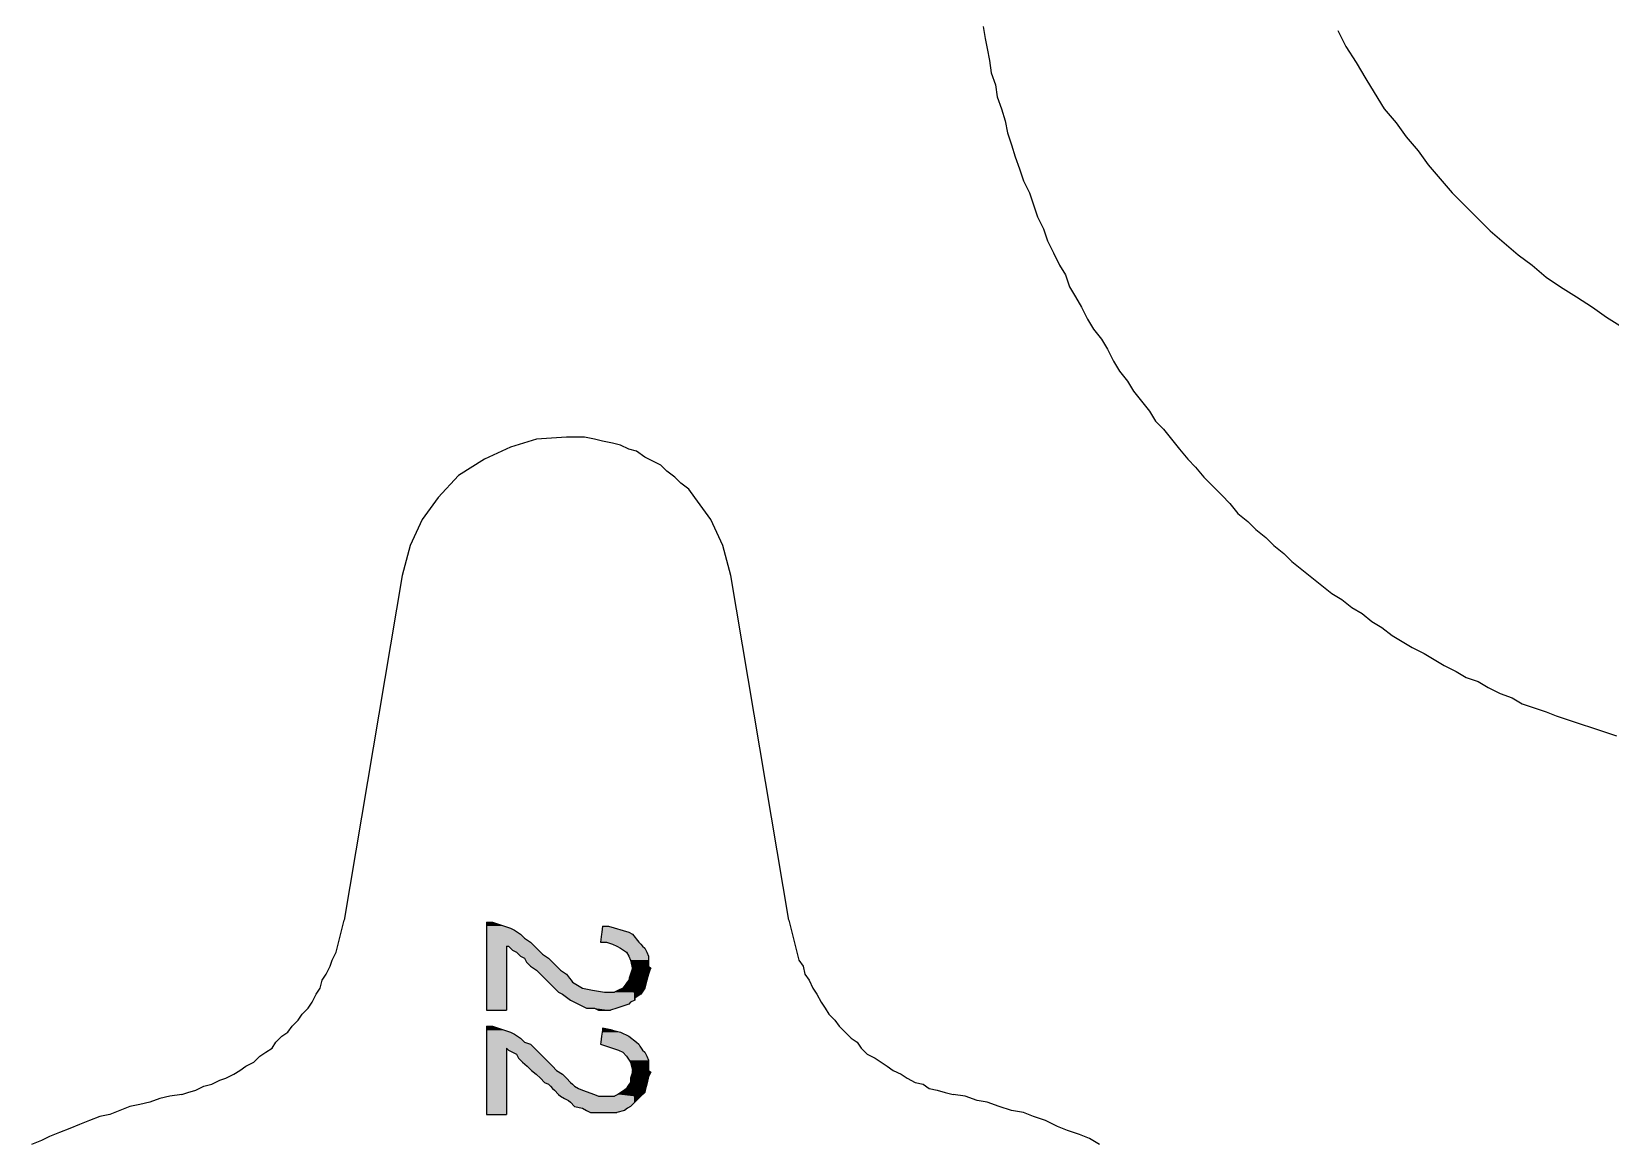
# Model space of a CAD drawing. Extents: x -1063 to 1100, y -467 to 441.
# Drawn here: x -220.5 to -89.2, y -33.8 to 58.8 of the extents above; entities that cross this region are included whole.
import ezdxf

# ---------------------------------------------------------------- set-up
doc = ezdxf.new("R2010")
doc.units = 0
doc.layers.add('H', color=7, linetype='CONTINUOUS')
doc.layers.add('P', color=250, linetype='CONTINUOUS')

# ---------------------------------------------------------------- blocks, each defined once
blk = doc.blocks.new('*U77')
at = {"layer": 'H', "color": 0, "linetype": 'CONTINUOUS'}
for p, q in [((-182.67, -15.33), (-182.17, -15.33)), ((-182.67, -15.33), (-182.67, -15.5)), ((-182.67, -15.5), (-182.67, -15.67)), ((-182.67, -15.67), (-182.67, -15.83)), ((-182.17, -15.33), (-181.67, -15.5)), ((-181.67, -15.5), (-181.17, -15.67)), ((-181.17, -15.67), (-180.67, -15.83)), ((-182.67, -15.83), (-182.67, -16)), ((-182.67, -16), (-182.67, -16.33)), ((-182.67, -16.33), (-182.67, -16.67)), ((-182.67, -16.67), (-182.67, -17)), ((-182.67, -17), (-182.67, -17.33)), ((-180.67, -15.83), (-180.33, -16)), ((-180.33, -16), (-179.83, -16.33)), ((-179.83, -16.33), (-179.5, -16.67)), ((-179.5, -16.67), (-179, -17)), ((-179, -17), (-178.67, -17.33)), ((-182.67, -17.33), (-182.67, -17.67)), ((-182.67, -17.67), (-182.67, -17.83)), ((-182.67, -17.83), (-182.67, -18)), ((-182.67, -18), (-182.67, -18.17)), ((-182.67, -18.17), (-182.67, -18.33)), ((-182.67, -18.33), (-182.67, -18.67)), ((-181, -17.33), (-180.83, -17.33)), ((-181, -17.33), (-181, -17.67)), ((-181, -17.67), (-181, -17.83)), ((-181, -17.83), (-181, -18)), ((-181, -18), (-181, -18.17)), ((-181, -18.17), (-181, -18.33)), ((-181, -18.33), (-181, -18.67)), ((-180.83, -17.33), (-180.5, -17.67)), ((-180.5, -17.67), (-180.17, -17.83)), ((-180.17, -17.83), (-180, -18)), ((-180, -18), (-179.83, -18.17)), ((-179.83, -18.17), (-179.5, -18.33)), ((-179.5, -18.33), (-179.33, -18.67)), ((-178.67, -17.33), (-178.33, -17.67)), ((-178.33, -17.67), (-178.17, -17.83)), ((-178.17, -17.83), (-178, -18)), ((-178, -18), (-177.75, -18.17)), ((-177.75, -18.17), (-177.5, -18.33)), ((-177.5, -18.33), (-177.17, -18.67)), ((-182.67, -18.67), (-182.67, -19)), ((-182.67, -19), (-182.67, -19.17)), ((-182.67, -19.17), (-182.67, -19.33)), ((-182.67, -19.33), (-182.67, -19.67)), ((-182.67, -19.67), (-182.67, -20)), ((-181, -18.67), (-181, -19)), ((-181, -19), (-181, -19.17)), ((-181, -19.17), (-181, -19.33)), ((-181, -19.33), (-181, -19.67)), ((-181, -19.67), (-181, -20)), ((-179.33, -18.67), (-179, -19)), ((-179, -19), (-178.75, -19.17)), ((-178.75, -19.17), (-178.5, -19.33)), ((-178.5, -19.33), (-178.17, -19.67)), ((-178.17, -19.67), (-177.83, -20)), ((-177.17, -18.67), (-176.83, -19)), ((-176.83, -19), (-176.67, -19.17)), ((-176.67, -19.17), (-176.5, -19.33)), ((-176.5, -19.33), (-176, -19.67)), ((-176, -19.67), (-175.75, -20)), ((-170.67, -19.67), (-170.78, -20)), ((-170.56, -19.33), (-170.67, -19.67)), ((-170.5, -19.17), (-170.56, -19.33)), ((-170.49, -19.33), (-170.5, -19.17)), ((-170.49, -19.33), (-170.47, -19.67)), ((-170.47, -19.67), (-170.45, -20)), ((-182.67, -20), (-182.67, -20.17)), ((-182.67, -20.17), (-182.67, -20.33)), ((-182.67, -20.33), (-182.67, -20.5)), ((-182.67, -20.5), (-182.67, -20.83)), ((-182.67, -20.83), (-182.67, -21)), ((-182.67, -21), (-182.67, -21.17)), ((-181, -20), (-181, -20.17)), ((-181, -20.17), (-181, -20.33)), ((-181, -20.33), (-181, -20.5)), ((-181, -20.5), (-181, -20.83)), ((-181, -20.83), (-181, -21)), ((-181, -21), (-181, -21.17)), ((-177.83, -20), (-177.67, -20.17)), ((-177.67, -20.17), (-177.5, -20.33)), ((-177.5, -20.33), (-177.33, -20.5)), ((-177.33, -20.5), (-177, -20.83)), ((-177, -20.83), (-176.83, -21)), ((-176.83, -21), (-176.67, -21.17)), ((-175.75, -20), (-175.62, -20.17)), ((-175.62, -20.17), (-175.5, -20.33)), ((-175.5, -20.33), (-175.22, -20.5)), ((-175.22, -20.5), (-174.67, -20.83)), ((-174.67, -20.83), (-173.83, -21)), ((-173.83, -21), (-172.83, -21.17)), ((-171.67, -21), (-172, -21.17)), ((-171.33, -20.83), (-171.67, -21)), ((-171.08, -20.5), (-171.33, -20.83)), ((-170.96, -20.33), (-171.08, -20.5)), ((-170.83, -20.17), (-170.96, -20.33)), ((-170.78, -20), (-170.83, -20.17)), ((-170.45, -20), (-170.44, -20.17)), ((-170.44, -20.17), (-170.43, -20.33)), ((-170.43, -20.33), (-170.42, -20.5)), ((-170.42, -20.5), (-170.4, -20.83)), ((-170.4, -20.83), (-170.39, -21)), ((-170.39, -21), (-170.38, -21.17)), ((-182.67, -21.17), (-182.67, -21.33)), ((-182.67, -21.33), (-182.67, -21.83)), ((-182.67, -21.83), (-182.67, -22)), ((-182.67, -22), (-182.67, -22.17)), ((-182.67, -22.17), (-182.67, -22.5)), ((-181, -21.17), (-181, -21.33)), ((-181, -21.33), (-181, -21.83)), ((-181, -21.83), (-181, -22)), ((-181, -22), (-181, -22.17)), ((-181, -22.17), (-181, -22.5)), ((-176.67, -21.17), (-176.33, -21.33)), ((-176.33, -21.33), (-175.67, -21.83)), ((-175.67, -21.83), (-175.33, -22)), ((-175.33, -22), (-175, -22.17)), ((-175, -22.17), (-174.33, -22.5)), ((-172.83, -21.17), (-172, -21.17)), ((-170.83, -22.17), (-171.83, -22.5)), ((-170.67, -22), (-170.83, -22.17)), ((-170.33, -21.83), (-170.67, -22)), ((-170.38, -21.17), (-170.36, -21.33)), ((-170.36, -21.33), (-170.33, -21.83)), ((-182.67, -22.5), (-182.67, -22.67)), ((-182.67, -22.67), (-181, -22.67)), ((-181, -22.5), (-181, -22.67)), ((-174.33, -22.5), (-173.67, -22.5)), ((-173.67, -22.5), (-173.33, -22.67)), ((-173.33, -22.67), (-172.33, -22.67)), ((-171.83, -22.5), (-172.33, -22.67))]:
    blk.add_line(p, q, dxfattribs=at)
for points in [[(-182.67, -15.33), (-182.67, -15.33), (-182.17, -15.33)], [(-182.67, -15.33), (-182.67, -15.5), (-181.67, -15.5)], [(-182.67, -15.5), (-182.67, -15.67), (-181.17, -15.67)], [(-182.67, -15.67), (-182.67, -15.83), (-180.67, -15.83)], [(-182.67, -15.83), (-182.67, -16), (-180.33, -16)], [(-182.67, -16), (-182.67, -16.33), (-179.83, -16.33)], [(-182.67, -16.33), (-182.67, -16.67), (-179.5, -16.67)], [(-182.67, -16.67), (-182.67, -17), (-179, -17)], [(-182.67, -17), (-182.67, -17.33), (-178.67, -17.33)], [(-182.67, -17.33), (-182.67, -17.67), (-181, -17.67)], [(-182.67, -17.67), (-182.67, -17.83), (-181, -17.83)], [(-182.67, -17.83), (-182.67, -18), (-181, -18)], [(-182.67, -18), (-182.67, -18.17), (-181, -18.17)], [(-182.67, -18.17), (-182.67, -18.33), (-181, -18.33)], [(-182.67, -18.33), (-182.67, -18.67), (-181, -18.67)], [(-181, -17.33), (-181, -17.33), (-180.83, -17.33)], [(-180.83, -17.33), (-180.5, -17.67), (-178.33, -17.67)], [(-180.5, -17.67), (-180.17, -17.83), (-178.17, -17.83)], [(-180.17, -17.83), (-180, -18), (-178, -18)], [(-180, -18), (-179.83, -18.17), (-177.75, -18.17)], [(-179.83, -18.17), (-179.5, -18.33), (-177.5, -18.33)], [(-179.5, -18.33), (-179.33, -18.67), (-177.17, -18.67)], [(-182.67, -18.67), (-182.67, -19), (-181, -19)], [(-182.67, -19), (-182.67, -19.17), (-181, -19.17)], [(-182.67, -19.17), (-182.67, -19.33), (-181, -19.33)], [(-182.67, -19.33), (-182.67, -19.67), (-181, -19.67)], [(-182.67, -19.67), (-182.67, -20), (-181, -20)], [(-179.33, -18.67), (-179, -19), (-176.83, -19)], [(-179, -19), (-178.75, -19.17), (-176.67, -19.17)], [(-178.75, -19.17), (-178.5, -19.33), (-176.5, -19.33)], [(-178.5, -19.33), (-178.17, -19.67), (-176, -19.67)], [(-178.17, -19.67), (-177.83, -20), (-175.75, -20)], [(-170.67, -19.67), (-170.78, -20), (-170.45, -20)], [(-170.56, -19.33), (-170.67, -19.67), (-170.47, -19.67)], [(-170.5, -19.17), (-170.56, -19.33), (-170.49, -19.33)], [(-182.67, -20), (-182.67, -20.17), (-181, -20.17)], [(-182.67, -20.17), (-182.67, -20.33), (-181, -20.33)], [(-182.67, -20.33), (-182.67, -20.5), (-181, -20.5)], [(-182.67, -20.5), (-182.67, -20.83), (-181, -20.83)], [(-182.67, -20.83), (-182.67, -21), (-181, -21)], [(-182.67, -21), (-182.67, -21.17), (-181, -21.17)], [(-177.83, -20), (-177.67, -20.17), (-175.62, -20.17)], [(-177.67, -20.17), (-177.5, -20.33), (-175.5, -20.33)], [(-177.5, -20.33), (-177.33, -20.5), (-175.22, -20.5)], [(-177.33, -20.5), (-177, -20.83), (-174.67, -20.83)], [(-177, -20.83), (-176.83, -21), (-173.83, -21)], [(-176.83, -21), (-176.67, -21.17), (-172.83, -21.17)], [(-171.67, -21), (-172, -21.17), (-170.38, -21.17)], [(-171.33, -20.83), (-171.67, -21), (-170.39, -21)], [(-171.08, -20.5), (-171.33, -20.83), (-170.4, -20.83)], [(-170.96, -20.33), (-171.08, -20.5), (-170.42, -20.5)], [(-170.83, -20.17), (-170.96, -20.33), (-170.43, -20.33)], [(-170.78, -20), (-170.83, -20.17), (-170.44, -20.17)], [(-182.67, -21.17), (-182.67, -21.33), (-181, -21.33)], [(-182.67, -21.33), (-182.67, -21.83), (-181, -21.83)], [(-182.67, -21.83), (-182.67, -22), (-181, -22)], [(-182.67, -22), (-182.67, -22.17), (-181, -22.17)], [(-182.67, -22.17), (-182.67, -22.5), (-181, -22.5)], [(-176.67, -21.17), (-176.33, -21.33), (-170.36, -21.33)], [(-176.33, -21.33), (-175.67, -21.83), (-170.33, -21.83)], [(-175.67, -21.83), (-175.33, -22), (-170.67, -22)], [(-175.33, -22), (-175, -22.17), (-170.83, -22.17)], [(-175, -22.17), (-174.33, -22.5), (-171.83, -22.5)], [(-172.83, -21.17), (-172.83, -21.17), (-172, -21.17)], [(-182.67, -22.5), (-182.67, -22.67), (-181, -22.67)], [(-182.67, -22.67), (-182.67, -22.67), (-181, -22.67)], [(-174.33, -22.5), (-174.33, -22.5), (-173.67, -22.5)], [(-173.67, -22.5), (-173.33, -22.67), (-172.33, -22.67)], [(-173.33, -22.67), (-173.33, -22.67), (-172.33, -22.67)]]:
    blk.add_solid(points, dxfattribs=at)
at = {"layer": 'H', "color": 0, "linetype": 'CONTINUOUS', "extrusion": (0, 0, -1)}
for points in [[(182.67, -15.33), (182.17, -15.33), (181.67, -15.5)], [(182.67, -15.5), (181.67, -15.5), (181.17, -15.67)], [(182.67, -15.67), (181.17, -15.67), (180.67, -15.83)], [(182.67, -15.83), (180.67, -15.83), (180.33, -16)], [(182.67, -16), (180.33, -16), (179.83, -16.33)], [(182.67, -16.33), (179.83, -16.33), (179.5, -16.67)], [(182.67, -16.67), (179.5, -16.67), (179, -17)], [(182.67, -17), (179, -17), (178.67, -17.33)], [(182.67, -17.33), (181, -17.33), (181, -17.67)], [(182.67, -17.67), (181, -17.67), (181, -17.83)], [(182.67, -17.83), (181, -17.83), (181, -18)], [(182.67, -18), (181, -18), (181, -18.17)], [(182.67, -18.17), (181, -18.17), (181, -18.33)], [(182.67, -18.33), (181, -18.33), (181, -18.67)], [(180.83, -17.33), (178.67, -17.33), (178.33, -17.67)], [(180.5, -17.67), (178.33, -17.67), (178.17, -17.83)], [(180.17, -17.83), (178.17, -17.83), (178, -18)], [(180, -18), (178, -18), (177.75, -18.17)], [(179.83, -18.17), (177.75, -18.17), (177.5, -18.33)], [(179.5, -18.33), (177.5, -18.33), (177.17, -18.67)], [(182.67, -18.67), (181, -18.67), (181, -19)], [(182.67, -19), (181, -19), (181, -19.17)], [(182.67, -19.17), (181, -19.17), (181, -19.33)], [(182.67, -19.33), (181, -19.33), (181, -19.67)], [(182.67, -19.67), (181, -19.67), (181, -20)], [(179.33, -18.67), (177.17, -18.67), (176.83, -19)], [(179, -19), (176.83, -19), (176.67, -19.17)], [(178.75, -19.17), (176.67, -19.17), (176.5, -19.33)], [(178.5, -19.33), (176.5, -19.33), (176, -19.67)], [(178.17, -19.67), (176, -19.67), (175.75, -20)], [(170.67, -19.67), (170.47, -19.67), (170.45, -20)], [(170.56, -19.33), (170.49, -19.33), (170.47, -19.67)], [(182.67, -20), (181, -20), (181, -20.17)], [(182.67, -20.17), (181, -20.17), (181, -20.33)], [(182.67, -20.33), (181, -20.33), (181, -20.5)], [(182.67, -20.5), (181, -20.5), (181, -20.83)], [(182.67, -20.83), (181, -20.83), (181, -21)], [(182.67, -21), (181, -21), (181, -21.17)], [(177.83, -20), (175.75, -20), (175.62, -20.17)], [(177.67, -20.17), (175.62, -20.17), (175.5, -20.33)], [(177.5, -20.33), (175.5, -20.33), (175.22, -20.5)], [(177.33, -20.5), (175.22, -20.5), (174.67, -20.83)], [(177, -20.83), (174.67, -20.83), (173.83, -21)], [(176.83, -21), (173.83, -21), (172.83, -21.17)], [(171.67, -21), (170.39, -21), (170.38, -21.17)], [(171.33, -20.83), (170.4, -20.83), (170.39, -21)], [(171.08, -20.5), (170.42, -20.5), (170.4, -20.83)], [(170.96, -20.33), (170.43, -20.33), (170.42, -20.5)], [(170.83, -20.17), (170.44, -20.17), (170.43, -20.33)], [(170.78, -20), (170.45, -20), (170.44, -20.17)], [(182.67, -21.17), (181, -21.17), (181, -21.33)], [(182.67, -21.33), (181, -21.33), (181, -21.83)], [(182.67, -21.83), (181, -21.83), (181, -22)], [(182.67, -22), (181, -22), (181, -22.17)], [(182.67, -22.17), (181, -22.17), (181, -22.5)], [(176.67, -21.17), (170.38, -21.17), (170.36, -21.33)], [(176.33, -21.33), (170.36, -21.33), (170.33, -21.83)], [(175.67, -21.83), (170.33, -21.83), (170.67, -22)], [(175.33, -22), (170.67, -22), (170.83, -22.17)], [(175, -22.17), (170.83, -22.17), (171.83, -22.5)], [(182.67, -22.5), (181, -22.5), (181, -22.67)], [(173.67, -22.5), (171.83, -22.5), (172.33, -22.67)]]:
    blk.add_solid(points, dxfattribs=at)
blk = doc.blocks.new('*U78')
at = {"layer": 'H', "color": 0, "linetype": 'CONTINUOUS'}
for p, q in [((-173, -15.67), (-173.06, -16.17)), ((-173, -15.67), (-172.5, -15.67)), ((-172.5, -15.67), (-170.83, -16.17)), ((-173.08, -16.33), (-173.17, -17)), ((-173.17, -17), (-172.67, -17)), ((-173.06, -16.17), (-173.08, -16.33)), ((-172.67, -17), (-172.17, -17.17)), ((-170.83, -16.17), (-170.5, -16.33)), ((-170.5, -16.33), (-170, -17)), ((-170, -17), (-169.83, -17.17)), ((-172.17, -17.17), (-171.83, -17.33)), ((-171.83, -17.33), (-171.5, -17.5)), ((-171.5, -17.5), (-171, -17.83)), ((-171, -17.83), (-170.83, -18.17)), ((-170.83, -18.17), (-170.67, -18.5)), ((-169.83, -17.17), (-169.67, -17.33)), ((-169.67, -17.33), (-169.5, -17.5)), ((-169.5, -17.5), (-169.33, -17.83)), ((-169.33, -17.83), (-169.17, -18.17)), ((-169.17, -18.17), (-169.17, -18.5)), ((-170.67, -18.5), (-170.57, -19)), ((-170.57, -19), (-170.53, -19.17)), ((-170.53, -19.17), (-170.5, -19.33)), ((-170.5, -19.33), (-170.43, -19.67)), ((-170.43, -19.67), (-170.33, -20.17)), ((-169.17, -19.67), (-169.33, -20.17)), ((-169.17, -18.5), (-169.17, -19)), ((-169.17, -19), (-169, -19.17)), ((-169.06, -19.33), (-169.17, -19.67)), ((-169, -19.17), (-169.06, -19.33)), ((-170.33, -20.17), (-170.33, -20.83)), ((-170.33, -20.83), (-170.33, -21)), ((-170.33, -21), (-170.33, -21.33)), ((-169.61, -21), (-169.83, -21.33)), ((-169.5, -20.83), (-169.61, -21)), ((-169.33, -20.17), (-169.5, -20.83)), ((-169.83, -21.33), (-170.33, -21.67)), ((-170.33, -21.67), (-170.33, -21.33)), ((-170.33, -21.67), (-170.33, -21.83)), ((-170.33, -21.83), (-170.33, -21.67))]:
    blk.add_line(p, q, dxfattribs=at)
for points in [[(-173, -15.67), (-173.06, -16.17), (-170.83, -16.17)], [(-173, -15.67), (-173, -15.67), (-172.5, -15.67)], [(-173.08, -16.33), (-173.17, -17), (-170, -17)], [(-173.17, -17), (-173.17, -17), (-172.67, -17)], [(-173.06, -16.17), (-173.08, -16.33), (-170.5, -16.33)], [(-172.67, -17), (-172.17, -17.17), (-169.83, -17.17)], [(-172.17, -17.17), (-171.83, -17.33), (-169.67, -17.33)], [(-171.83, -17.33), (-171.5, -17.5), (-169.5, -17.5)], [(-171.5, -17.5), (-171, -17.83), (-169.33, -17.83)], [(-171, -17.83), (-170.83, -18.17), (-169.17, -18.17)], [(-170.83, -18.17), (-170.67, -18.5), (-169.17, -18.5)], [(-170.67, -18.5), (-170.57, -19), (-169.17, -19)], [(-170.57, -19), (-170.53, -19.17), (-169, -19.17)], [(-170.53, -19.17), (-170.5, -19.33), (-169.06, -19.33)], [(-170.5, -19.33), (-170.43, -19.67), (-169.17, -19.67)], [(-170.43, -19.67), (-170.33, -20.17), (-169.33, -20.17)], [(-170.33, -20.17), (-170.33, -20.83), (-169.5, -20.83)], [(-170.33, -20.83), (-170.33, -21), (-169.61, -21)], [(-170.33, -21), (-170.33, -21.33), (-169.83, -21.33)], [(-170.33, -21.67), (-170.33, -21.83), (-170.33, -21.83)]]:
    blk.add_solid(points, dxfattribs=at)
at = {"layer": 'H', "color": 0, "linetype": 'CONTINUOUS', "extrusion": (0, 0, -1)}
for points in [[(173, -15.67), (172.5, -15.67), (170.83, -16.17)], [(173.08, -16.33), (170.5, -16.33), (170, -17)], [(173.06, -16.17), (170.83, -16.17), (170.5, -16.33)], [(172.67, -17), (170, -17), (169.83, -17.17)], [(172.17, -17.17), (169.83, -17.17), (169.67, -17.33)], [(171.83, -17.33), (169.67, -17.33), (169.5, -17.5)], [(171.5, -17.5), (169.5, -17.5), (169.33, -17.83)], [(171, -17.83), (169.33, -17.83), (169.17, -18.17)], [(170.83, -18.17), (169.17, -18.17), (169.17, -18.5)], [(170.67, -18.5), (169.17, -18.5), (169.17, -19)], [(170.57, -19), (169.17, -19), (169, -19.17)], [(170.53, -19.17), (169, -19.17), (169.06, -19.33)], [(170.5, -19.33), (169.06, -19.33), (169.17, -19.67)], [(170.43, -19.67), (169.17, -19.67), (169.33, -20.17)], [(170.33, -20.17), (169.33, -20.17), (169.5, -20.83)], [(170.33, -20.83), (169.5, -20.83), (169.61, -21)], [(170.33, -21), (169.61, -21), (169.83, -21.33)], [(170.33, -21.33), (169.83, -21.33), (170.33, -21.67)]]:
    blk.add_solid(points, dxfattribs=at)
blk = doc.blocks.new('*U79')
at = {"layer": 'H', "color": 0, "linetype": 'CONTINUOUS'}
for p, q in [((-182.67, -24), (-182.17, -24)), ((-182.67, -24), (-182.67, -24.17)), ((-182.67, -24.17), (-182.67, -24.33)), ((-182.67, -24.33), (-182.67, -24.5)), ((-182.67, -24.5), (-182.67, -24.67)), ((-182.67, -24.67), (-182.67, -25)), ((-182.17, -24), (-181.67, -24.17)), ((-181.67, -24.17), (-181.17, -24.33)), ((-181.17, -24.33), (-180.67, -24.5)), ((-180.67, -24.5), (-180.33, -24.67)), ((-180.33, -24.67), (-179.83, -25)), ((-182.67, -25), (-182.67, -25.33)), ((-182.67, -25.33), (-182.67, -25.5)), ((-182.67, -25.5), (-182.67, -25.83)), ((-182.67, -25.83), (-182.67, -26)), ((-182.67, -26), (-182.67, -26.17)), ((-182.67, -26.17), (-182.67, -26.33)), ((-181, -25.83), (-181, -26)), ((-181, -25.83), (-180.83, -26)), ((-181, -26), (-181, -26.17)), ((-181, -26.17), (-181, -26.33)), ((-180.83, -26), (-180.5, -26.17)), ((-180.5, -26.17), (-180.17, -26.33)), ((-179.83, -25), (-179.5, -25.33)), ((-179.5, -25.33), (-179, -25.5)), ((-179, -25.5), (-178.67, -25.83)), ((-178.67, -25.83), (-178.5, -26)), ((-178.5, -26), (-178.33, -26.17)), ((-178.33, -26.17), (-178.17, -26.33)), ((-182.67, -26.33), (-182.67, -26.67)), ((-182.67, -26.67), (-182.67, -26.83)), ((-182.67, -26.83), (-182.67, -27)), ((-182.67, -27), (-182.67, -27.33)), ((-182.67, -27.33), (-182.67, -27.67)), ((-181, -26.33), (-181, -26.67)), ((-181, -26.67), (-181, -26.83)), ((-181, -26.83), (-181, -27)), ((-181, -27), (-181, -27.33)), ((-181, -27.33), (-181, -27.67)), ((-180.17, -26.33), (-180, -26.67)), ((-180, -26.67), (-179.83, -26.83)), ((-179.83, -26.83), (-179.65, -27)), ((-179.65, -27), (-179.28, -27.33)), ((-179.28, -27.33), (-178.91, -27.67)), ((-178.17, -26.33), (-177.83, -26.67)), ((-177.83, -26.67), (-177.67, -26.83)), ((-177.67, -26.83), (-177.5, -27)), ((-177.5, -27), (-177.17, -27.33)), ((-177.17, -27.33), (-176.83, -27.67)), ((-182.67, -27.67), (-182.67, -28)), ((-182.67, -28), (-182.67, -28.33)), ((-182.67, -28.33), (-182.67, -28.67)), ((-182.67, -28.67), (-182.67, -28.83)), ((-182.67, -28.83), (-182.67, -29)), ((-181, -27.67), (-181, -28)), ((-181, -28), (-181, -28.33)), ((-181, -28.33), (-181, -28.67)), ((-181, -28.67), (-181, -28.83)), ((-181, -28.83), (-181, -29)), ((-178.91, -27.67), (-178.54, -28)), ((-178.54, -28), (-178.17, -28.33)), ((-178.17, -28.33), (-177.83, -28.67)), ((-177.83, -28.67), (-177.5, -28.83)), ((-177.5, -28.83), (-177.33, -29)), ((-176.83, -27.67), (-176.33, -28)), ((-176.33, -28), (-176, -28.33)), ((-176, -28.33), (-175.67, -28.67)), ((-175.67, -28.67), (-175.5, -28.83)), ((-175.5, -28.83), (-175.33, -29)), ((-170.78, -28.83), (-170.89, -29)), ((-170.67, -28.67), (-170.78, -28.83)), ((-170.58, -28), (-170.67, -28.33)), ((-170.67, -28.33), (-170.67, -28.67)), ((-170.5, -27.67), (-170.58, -28)), ((-170.48, -28), (-170.5, -27.67)), ((-170.48, -28), (-170.46, -28.33)), ((-170.46, -28.33), (-170.44, -28.67)), ((-170.44, -28.67), (-170.43, -28.83)), ((-170.43, -28.83), (-170.42, -29)), ((-182.67, -29), (-182.67, -29.17)), ((-182.67, -29.17), (-182.67, -29.33)), ((-182.67, -29.33), (-182.67, -29.67)), ((-182.67, -29.67), (-182.67, -29.83)), ((-182.67, -29.83), (-182.67, -30)), ((-182.67, -30), (-182.67, -30.17)), ((-182.67, -30.17), (-182.67, -30.33)), ((-181, -29), (-181, -29.17)), ((-181, -29.17), (-181, -29.33)), ((-181, -29.33), (-181, -29.67)), ((-181, -29.67), (-181, -29.83)), ((-181, -29.83), (-181, -30)), ((-181, -30), (-181, -30.17)), ((-181, -30.17), (-181, -30.33)), ((-177.33, -29), (-177.17, -29.17)), ((-177.17, -29.17), (-177, -29.33)), ((-177, -29.33), (-176.67, -29.67)), ((-176.67, -29.67), (-176.5, -29.83)), ((-176.5, -29.83), (-176.17, -30)), ((-176.17, -30), (-175.83, -30.17)), ((-175.83, -30.17), (-175.67, -30.33)), ((-175.33, -29), (-175, -29.17)), ((-175, -29.17), (-174.67, -29.33)), ((-174.67, -29.33), (-173.67, -29.67)), ((-173.67, -29.67), (-173.33, -29.83)), ((-173.33, -29.83), (-172.83, -29.83)), ((-172.83, -29.83), (-172, -29.83)), ((-171.72, -29.67), (-172, -29.83)), ((-171.17, -29.33), (-171.72, -29.67)), ((-171, -29.17), (-171.17, -29.33)), ((-170.89, -29), (-171, -29.17)), ((-170.42, -29), (-170.41, -29.17)), ((-170.41, -29.17), (-170.4, -29.33)), ((-170.4, -29.33), (-170.38, -29.67)), ((-170.38, -29.67), (-170.36, -29.83)), ((-170.36, -29.83), (-170.35, -30)), ((-170.35, -30), (-170.34, -30.17)), ((-170.34, -30.17), (-170.33, -30.33)), ((-182.67, -30.33), (-182.67, -30.67)), ((-182.67, -30.67), (-182.67, -30.83)), ((-182.67, -30.83), (-182.67, -31)), ((-182.67, -31), (-182.67, -31.17)), ((-182.67, -31.17), (-182.67, -31.33)), ((-182.67, -31.33), (-181, -31.33)), ((-181, -30.33), (-181, -30.67)), ((-181, -30.67), (-181, -30.83)), ((-181, -30.83), (-181, -31)), ((-181, -31), (-181, -31.17)), ((-181, -31.17), (-181, -31.33)), ((-175.67, -30.33), (-175.33, -30.67)), ((-175.33, -30.67), (-174.67, -30.83)), ((-174.67, -30.83), (-174.33, -31)), ((-174.33, -31), (-174, -31.17)), ((-174, -31.17), (-173.33, -31.17)), ((-173.33, -31.17), (-172.5, -31.17)), ((-172.5, -31.17), (-171.83, -31.17)), ((-171.17, -31), (-171.83, -31.17)), ((-170.92, -30.83), (-171.17, -31)), ((-170.67, -30.67), (-170.92, -30.83)), ((-170.33, -30.33), (-170.67, -30.67))]:
    blk.add_line(p, q, dxfattribs=at)
for points in [[(-182.67, -24), (-182.67, -24), (-182.17, -24)], [(-182.67, -24), (-182.67, -24.17), (-181.67, -24.17)], [(-182.67, -24.17), (-182.67, -24.33), (-181.17, -24.33)], [(-182.67, -24.33), (-182.67, -24.5), (-180.67, -24.5)], [(-182.67, -24.5), (-182.67, -24.67), (-180.33, -24.67)], [(-182.67, -24.67), (-182.67, -25), (-179.83, -25)], [(-182.67, -25), (-182.67, -25.33), (-179.5, -25.33)], [(-182.67, -25.33), (-182.67, -25.5), (-179, -25.5)], [(-182.67, -25.5), (-182.67, -25.83), (-178.67, -25.83)], [(-182.67, -25.83), (-182.67, -26), (-181, -26)], [(-182.67, -26), (-182.67, -26.17), (-181, -26.17)], [(-182.67, -26.17), (-182.67, -26.33), (-181, -26.33)], [(-181, -25.83), (-180.83, -26), (-178.5, -26)], [(-180.83, -26), (-180.5, -26.17), (-178.33, -26.17)], [(-180.5, -26.17), (-180.17, -26.33), (-178.17, -26.33)], [(-182.67, -26.33), (-182.67, -26.67), (-181, -26.67)], [(-182.67, -26.67), (-182.67, -26.83), (-181, -26.83)], [(-182.67, -26.83), (-182.67, -27), (-181, -27)], [(-182.67, -27), (-182.67, -27.33), (-181, -27.33)], [(-182.67, -27.33), (-182.67, -27.67), (-181, -27.67)], [(-180.17, -26.33), (-180, -26.67), (-177.83, -26.67)], [(-180, -26.67), (-179.83, -26.83), (-177.67, -26.83)], [(-179.83, -26.83), (-179.65, -27), (-177.5, -27)], [(-179.65, -27), (-179.28, -27.33), (-177.17, -27.33)], [(-179.28, -27.33), (-178.91, -27.67), (-176.83, -27.67)], [(-182.67, -27.67), (-182.67, -28), (-181, -28)], [(-182.67, -28), (-182.67, -28.33), (-181, -28.33)], [(-182.67, -28.33), (-182.67, -28.67), (-181, -28.67)], [(-182.67, -28.67), (-182.67, -28.83), (-181, -28.83)], [(-182.67, -28.83), (-182.67, -29), (-181, -29)], [(-178.91, -27.67), (-178.54, -28), (-176.33, -28)], [(-178.54, -28), (-178.17, -28.33), (-176, -28.33)], [(-178.17, -28.33), (-177.83, -28.67), (-175.67, -28.67)], [(-177.83, -28.67), (-177.5, -28.83), (-175.5, -28.83)], [(-177.5, -28.83), (-177.33, -29), (-175.33, -29)], [(-170.78, -28.83), (-170.89, -29), (-170.42, -29)], [(-170.67, -28.67), (-170.78, -28.83), (-170.43, -28.83)], [(-170.58, -28), (-170.67, -28.33), (-170.46, -28.33)], [(-170.67, -28.33), (-170.67, -28.67), (-170.44, -28.67)], [(-170.5, -27.67), (-170.58, -28), (-170.48, -28)], [(-182.67, -29), (-182.67, -29.17), (-181, -29.17)], [(-182.67, -29.17), (-182.67, -29.33), (-181, -29.33)], [(-182.67, -29.33), (-182.67, -29.67), (-181, -29.67)], [(-182.67, -29.67), (-182.67, -29.83), (-181, -29.83)], [(-182.67, -29.83), (-182.67, -30), (-181, -30)], [(-182.67, -30), (-182.67, -30.17), (-181, -30.17)], [(-182.67, -30.17), (-182.67, -30.33), (-181, -30.33)], [(-177.33, -29), (-177.17, -29.17), (-175, -29.17)], [(-177.17, -29.17), (-177, -29.33), (-174.67, -29.33)], [(-177, -29.33), (-176.67, -29.67), (-173.67, -29.67)], [(-176.67, -29.67), (-176.5, -29.83), (-173.33, -29.83)], [(-176.5, -29.83), (-176.17, -30), (-170.35, -30)], [(-176.17, -30), (-175.83, -30.17), (-170.34, -30.17)], [(-175.83, -30.17), (-175.67, -30.33), (-170.33, -30.33)], [(-173.33, -29.83), (-173.33, -29.83), (-172.83, -29.83)], [(-172.83, -29.83), (-172.83, -29.83), (-172, -29.83)], [(-171.72, -29.67), (-172, -29.83), (-170.36, -29.83)], [(-171.17, -29.33), (-171.72, -29.67), (-170.38, -29.67)], [(-171, -29.17), (-171.17, -29.33), (-170.4, -29.33)], [(-170.89, -29), (-171, -29.17), (-170.41, -29.17)], [(-182.67, -30.33), (-182.67, -30.67), (-181, -30.67)], [(-182.67, -30.67), (-182.67, -30.83), (-181, -30.83)], [(-182.67, -30.83), (-182.67, -31), (-181, -31)], [(-182.67, -31), (-182.67, -31.17), (-181, -31.17)], [(-182.67, -31.17), (-182.67, -31.33), (-181, -31.33)], [(-182.67, -31.33), (-182.67, -31.33), (-181, -31.33)], [(-175.67, -30.33), (-175.33, -30.67), (-170.67, -30.67)], [(-175.33, -30.67), (-174.67, -30.83), (-170.92, -30.83)], [(-174.67, -30.83), (-174.33, -31), (-171.17, -31)], [(-174.33, -31), (-174, -31.17), (-171.83, -31.17)], [(-174, -31.17), (-174, -31.17), (-173.33, -31.17)], [(-173.33, -31.17), (-173.33, -31.17), (-172.5, -31.17)], [(-172.5, -31.17), (-172.5, -31.17), (-171.83, -31.17)]]:
    blk.add_solid(points, dxfattribs=at)
at = {"layer": 'H', "color": 0, "linetype": 'CONTINUOUS', "extrusion": (0, 0, -1)}
for points in [[(182.67, -24), (182.17, -24), (181.67, -24.17)], [(182.67, -24.17), (181.67, -24.17), (181.17, -24.33)], [(182.67, -24.33), (181.17, -24.33), (180.67, -24.5)], [(182.67, -24.5), (180.67, -24.5), (180.33, -24.67)], [(182.67, -24.67), (180.33, -24.67), (179.83, -25)], [(182.67, -25), (179.83, -25), (179.5, -25.33)], [(182.67, -25.33), (179.5, -25.33), (179, -25.5)], [(182.67, -25.5), (179, -25.5), (178.67, -25.83)], [(182.67, -25.83), (181, -25.83), (181, -26)], [(182.67, -26), (181, -26), (181, -26.17)], [(182.67, -26.17), (181, -26.17), (181, -26.33)], [(181, -25.83), (178.67, -25.83), (178.5, -26)], [(180.83, -26), (178.5, -26), (178.33, -26.17)], [(180.5, -26.17), (178.33, -26.17), (178.17, -26.33)], [(182.67, -26.33), (181, -26.33), (181, -26.67)], [(182.67, -26.67), (181, -26.67), (181, -26.83)], [(182.67, -26.83), (181, -26.83), (181, -27)], [(182.67, -27), (181, -27), (181, -27.33)], [(182.67, -27.33), (181, -27.33), (181, -27.67)], [(180.17, -26.33), (178.17, -26.33), (177.83, -26.67)], [(180, -26.67), (177.83, -26.67), (177.67, -26.83)], [(179.83, -26.83), (177.67, -26.83), (177.5, -27)], [(179.65, -27), (177.5, -27), (177.17, -27.33)], [(179.28, -27.33), (177.17, -27.33), (176.83, -27.67)], [(182.67, -27.67), (181, -27.67), (181, -28)], [(182.67, -28), (181, -28), (181, -28.33)], [(182.67, -28.33), (181, -28.33), (181, -28.67)], [(182.67, -28.67), (181, -28.67), (181, -28.83)], [(182.67, -28.83), (181, -28.83), (181, -29)], [(178.91, -27.67), (176.83, -27.67), (176.33, -28)], [(178.54, -28), (176.33, -28), (176, -28.33)], [(178.17, -28.33), (176, -28.33), (175.67, -28.67)], [(177.83, -28.67), (175.67, -28.67), (175.5, -28.83)], [(177.5, -28.83), (175.5, -28.83), (175.33, -29)], [(170.78, -28.83), (170.43, -28.83), (170.42, -29)], [(170.67, -28.33), (170.46, -28.33), (170.44, -28.67)], [(170.67, -28.67), (170.44, -28.67), (170.43, -28.83)], [(170.58, -28), (170.48, -28), (170.46, -28.33)], [(182.67, -29), (181, -29), (181, -29.17)], [(182.67, -29.17), (181, -29.17), (181, -29.33)], [(182.67, -29.33), (181, -29.33), (181, -29.67)], [(182.67, -29.67), (181, -29.67), (181, -29.83)], [(182.67, -29.83), (181, -29.83), (181, -30)], [(182.67, -30), (181, -30), (181, -30.17)], [(182.67, -30.17), (181, -30.17), (181, -30.33)], [(177.33, -29), (175.33, -29), (175, -29.17)], [(177.17, -29.17), (175, -29.17), (174.67, -29.33)], [(177, -29.33), (174.67, -29.33), (173.67, -29.67)], [(176.67, -29.67), (173.67, -29.67), (173.33, -29.83)], [(176.5, -29.83), (170.36, -29.83), (170.35, -30)], [(176.17, -30), (170.35, -30), (170.34, -30.17)], [(175.83, -30.17), (170.34, -30.17), (170.33, -30.33)], [(171.72, -29.67), (170.38, -29.67), (170.36, -29.83)], [(171.17, -29.33), (170.4, -29.33), (170.38, -29.67)], [(171, -29.17), (170.41, -29.17), (170.4, -29.33)], [(170.89, -29), (170.42, -29), (170.41, -29.17)], [(182.67, -30.33), (181, -30.33), (181, -30.67)], [(182.67, -30.67), (181, -30.67), (181, -30.83)], [(182.67, -30.83), (181, -30.83), (181, -31)], [(182.67, -31), (181, -31), (181, -31.17)], [(182.67, -31.17), (181, -31.17), (181, -31.33)], [(175.67, -30.33), (170.33, -30.33), (170.67, -30.67)], [(175.33, -30.67), (170.67, -30.67), (170.92, -30.83)], [(174.67, -30.83), (170.92, -30.83), (171.17, -31)], [(174.33, -31), (171.17, -31), (171.83, -31.17)]]:
    blk.add_solid(points, dxfattribs=at)
blk = doc.blocks.new('*U80')
at = {"layer": 'H', "color": 0, "linetype": 'CONTINUOUS'}
for p, q in [((-173.08, -24.83), (-173.15, -25.33)), ((-173.04, -24.5), (-173.08, -24.83)), ((-173.02, -24.33), (-173.04, -24.5)), ((-173, -24.17), (-173.02, -24.33)), ((-172.17, -24.33), (-173, -24.17)), ((-172.17, -24.33), (-171.5, -24.5)), ((-171.5, -24.5), (-170.83, -24.83)), ((-170.83, -24.83), (-170.17, -25.33)), ((-173.15, -25.33), (-173.17, -25.5)), ((-173.17, -25.5), (-172.67, -25.67)), ((-172.67, -25.67), (-172.17, -25.83)), ((-172.17, -25.83), (-171.67, -26)), ((-171.67, -26), (-171.33, -26.17)), ((-171.33, -26.17), (-171, -26.5)), ((-170.17, -25.33), (-170, -25.5)), ((-170, -25.5), (-169.89, -25.67)), ((-169.89, -25.67), (-169.78, -25.83)), ((-169.78, -25.83), (-169.67, -26)), ((-169.67, -26), (-169.5, -26.17)), ((-169.5, -26.17), (-169.33, -26.5)), ((-171, -26.5), (-170.78, -26.83)), ((-170.78, -26.83), (-170.67, -27)), ((-170.67, -27), (-170.5, -27.67)), ((-169.33, -26.5), (-169.17, -26.83)), ((-169.17, -26.83), (-169.17, -27)), ((-169.17, -27), (-169.17, -27.67)), ((-170.5, -27.67), (-170.5, -27.83)), ((-170.5, -27.83), (-170.5, -28.17)), ((-170.5, -28.17), (-170.5, -28.33)), ((-170.5, -28.33), (-170.33, -28.83)), ((-170.33, -28.83), (-170.33, -29.33)), ((-169.33, -28.83), (-169.46, -29.33)), ((-169.21, -28.33), (-169.33, -28.83)), ((-169.17, -28.17), (-169.21, -28.33)), ((-169.17, -27.67), (-169, -27.83)), ((-169, -27.83), (-169.17, -28.17)), ((-170.33, -29.33), (-170.33, -29.5)), ((-170.33, -29.5), (-170.33, -29.83)), ((-169.83, -29.83), (-170.33, -30.33)), ((-170.33, -30.33), (-170.33, -29.83)), ((-169.5, -29.5), (-169.83, -29.83)), ((-169.46, -29.33), (-169.5, -29.5))]:
    blk.add_line(p, q, dxfattribs=at)
for points in [[(-173.08, -24.83), (-173.15, -25.33), (-170.17, -25.33)], [(-173.04, -24.5), (-173.08, -24.83), (-170.83, -24.83)], [(-173.02, -24.33), (-173.04, -24.5), (-171.5, -24.5)], [(-173, -24.17), (-173.02, -24.33), (-172.17, -24.33)], [(-173.15, -25.33), (-173.17, -25.5), (-170, -25.5)], [(-173.17, -25.5), (-172.67, -25.67), (-169.89, -25.67)], [(-172.67, -25.67), (-172.17, -25.83), (-169.78, -25.83)], [(-172.17, -25.83), (-171.67, -26), (-169.67, -26)], [(-171.67, -26), (-171.33, -26.17), (-169.5, -26.17)], [(-171.33, -26.17), (-171, -26.5), (-169.33, -26.5)], [(-171, -26.5), (-170.78, -26.83), (-169.17, -26.83)], [(-170.78, -26.83), (-170.67, -27), (-169.17, -27)], [(-170.67, -27), (-170.5, -27.67), (-169.17, -27.67)], [(-170.5, -27.67), (-170.5, -27.83), (-169, -27.83)], [(-170.5, -27.83), (-170.5, -28.17), (-169.17, -28.17)], [(-170.5, -28.17), (-170.5, -28.33), (-169.21, -28.33)], [(-170.5, -28.33), (-170.33, -28.83), (-169.33, -28.83)], [(-170.33, -28.83), (-170.33, -29.33), (-169.46, -29.33)], [(-170.33, -29.33), (-170.33, -29.5), (-169.5, -29.5)], [(-170.33, -29.5), (-170.33, -29.83), (-169.83, -29.83)]]:
    blk.add_solid(points, dxfattribs=at)
at = {"layer": 'H', "color": 0, "linetype": 'CONTINUOUS', "extrusion": (0, 0, -1)}
for points in [[(173.08, -24.83), (170.83, -24.83), (170.17, -25.33)], [(173.04, -24.5), (171.5, -24.5), (170.83, -24.83)], [(173.02, -24.33), (172.17, -24.33), (171.5, -24.5)], [(173.17, -25.5), (170, -25.5), (169.89, -25.67)], [(173.15, -25.33), (170.17, -25.33), (170, -25.5)], [(172.67, -25.67), (169.89, -25.67), (169.78, -25.83)], [(172.17, -25.83), (169.78, -25.83), (169.67, -26)], [(171.67, -26), (169.67, -26), (169.5, -26.17)], [(171.33, -26.17), (169.5, -26.17), (169.33, -26.5)], [(171, -26.5), (169.33, -26.5), (169.17, -26.83)], [(170.78, -26.83), (169.17, -26.83), (169.17, -27)], [(170.67, -27), (169.17, -27), (169.17, -27.67)], [(170.5, -27.67), (169.17, -27.67), (169, -27.83)], [(170.5, -27.83), (169, -27.83), (169.17, -28.17)], [(170.5, -28.17), (169.17, -28.17), (169.21, -28.33)], [(170.5, -28.33), (169.21, -28.33), (169.33, -28.83)], [(170.33, -28.83), (169.33, -28.83), (169.46, -29.33)], [(170.33, -29.33), (169.46, -29.33), (169.5, -29.5)], [(170.33, -29.5), (169.5, -29.5), (169.83, -29.83)], [(170.33, -29.83), (169.83, -29.83), (170.33, -30.33)]]:
    blk.add_solid(points, dxfattribs=at)

msp = doc.modelspace()

# ---------------------------------------------------------------- linework, layer by layer
at = {"layer": 'P', "color": 0, "linetype": 'CONTINUOUS'}
for points in [[(-141.33, 59.17), (-141.17, 58.17), (-141, 57.33), (-140.83, 56.33), (-140.67, 55.33), (-140.33, 54.33), (-140.17, 53.33), (-139.83, 52.33), (-139.5, 51.33), (-139.33, 50.33), (-139, 49.33), (-138.67, 48.33), (-138.33, 47.33), (-138, 46.33), (-137.5, 45.33), (-137.17, 44.33), (-136.83, 43.33), (-136.33, 42.33), (-136, 41.33), (-135.5, 40.33), (-135, 39.33), (-134.5, 38.5), (-134.17, 37.5), (-133.67, 36.67), (-133.17, 35.83), (-132.67, 34.83), (-132.17, 34), (-131.5, 33.17), (-131, 32.33), (-130.5, 31.33), (-130, 30.5), (-129.33, 29.67), (-128.83, 28.83), (-128.17, 28), (-127.5, 27.17), (-127, 26.33), (-126.33, 25.67), (-125.67, 24.83), (-125, 24), (-124.33, 23.17), (-123.67, 22.5), (-123, 21.67), (-122.33, 21), (-121.5, 20.17), (-120.83, 19.5), (-120.17, 18.67), (-119.33, 18), (-118.67, 17.33), (-117.83, 16.67), (-117.17, 16), (-116.33, 15.33), (-115.67, 14.67), (-114.83, 14), (-114, 13.33), (-113.17, 12.67), (-112.33, 12), (-111.5, 11.5), (-110.67, 10.83), (-109.83, 10.33), (-109, 9.67), (-108.17, 9.17), (-107.33, 8.5), (-106.5, 8), (-105.67, 7.5), (-104.67, 7), (-103.83, 6.5), (-103, 6), (-102, 5.5), (-101.17, 5), (-100.17, 4.67), (-99.33, 4.17), (-98.33, 3.67), (-97.33, 3.33), (-96.5, 2.83), (-95.5, 2.5), (-94.5, 2.17), (-93.67, 1.83), (-92.67, 1.5), (-91.67, 1.17), (-90.67, 0.83), (-89.67, 0.5), (-88.67, 0.17)], [(-111.83, 58.83), (-111.17, 57.5), (-110.33, 56.17), (-109.5, 54.83), (-108.83, 53.67), (-108, 52.33), (-107, 51.17), (-106.17, 50), (-105.17, 48.83), (-104.33, 47.67), (-103.33, 46.5), (-102.33, 45.33), (-101.33, 44.33), (-100.17, 43.17), (-99.17, 42.17), (-98, 41.17), (-96.83, 40.17), (-95.67, 39.33), (-94.5, 38.33), (-93.33, 37.5), (-92, 36.67), (-90.67, 35.83), (-89.5, 35), (-88.17, 34.17)], [(-157.5, -15.17), (-162.33, 13.5), (-163, 16), (-164, 18.17), (-165.33, 20), (-165.83, 20.67), (-166.5, 21.17), (-167, 21.67), (-167.67, 22.17), (-168.17, 22.67), (-168.83, 23), (-169.5, 23.33), (-170.17, 23.83), (-170.83, 24), (-171.5, 24.33), (-172.17, 24.5), (-173, 24.67), (-173.67, 24.83), (-174.5, 25), (-175.17, 25), (-176, 25), (-178.5, 24.83), (-180.67, 24.17), (-182.83, 23.17), (-185, 21.83), (-186.67, 20), (-188, 18.17), (-189, 16), (-189.67, 13.5), (-194.5, -15.17)], [(-208, -29.67), (-207.5, -29.5), (-206.83, -29.33), (-206.17, -29), (-205.5, -28.83), (-204.83, -28.5), (-204.33, -28.33), (-203.67, -28), (-203.17, -27.67), (-202.67, -27.33), (-202, -27), (-201.5, -26.5), (-201, -26.17), (-200.5, -25.83), (-200.17, -25.33), (-199.67, -24.83), (-199.17, -24.5), (-198.83, -24), (-198.33, -23.5), (-198, -23), (-197.5, -22.5), (-197.17, -22), (-196.83, -21.33), (-196.5, -20.83), (-196.33, -20.17), (-196, -19.67), (-195.67, -19), (-195.5, -18.5), (-195.17, -17.83), (-195, -17.17), (-194.83, -16.5), (-194.67, -15.83), (-194.5, -15.17)], [(-157.5, -15.17), (-157.33, -15.83), (-157.17, -16.5), (-157, -17.17), (-156.83, -17.83), (-156.67, -18.5), (-156.33, -19), (-156.17, -19.67), (-155.83, -20.17), (-155.5, -20.83), (-155.17, -21.33), (-154.83, -22), (-154.5, -22.5), (-154.17, -23), (-153.67, -23.5), (-153.33, -24), (-152.83, -24.5), (-152.33, -25), (-151.83, -25.33), (-151.5, -25.83), (-151, -26.33), (-150.33, -26.67), (-149.83, -27), (-149.33, -27.33), (-148.83, -27.67), (-148.17, -28), (-147.67, -28.33), (-147, -28.67), (-146.33, -28.83), (-145.83, -29.17), (-145.17, -29.33), (-144.5, -29.5), (-143.83, -29.67)], [(-208, -29.67), (-209, -29.83), (-209.83, -30), (-210.67, -30.33), (-211.5, -30.5), (-212.33, -30.67), (-213.17, -31), (-214, -31.33), (-214.83, -31.5), (-215.67, -31.83), (-216.5, -32.17), (-217.33, -32.5), (-218.17, -32.83), (-219, -33.17), (-219.67, -33.5), (-220.5, -33.83)], [(-131.67, -33.83), (-132.5, -33.33), (-133.33, -33), (-134.33, -32.67), (-135.17, -32.33), (-136.17, -31.83), (-137.17, -31.5), (-138, -31.17), (-139, -31), (-140, -30.67), (-141, -30.33), (-141.83, -30.17), (-142.83, -29.83), (-143.83, -29.67)]]:
    msp.add_lwpolyline(points, dxfattribs=at)

# ---------------------------------------------------------------- block references
at = {"layer": 'H', "color": 0, "linetype": 'CONTINUOUS'}
for name in ['*U77', '*U78', '*U79', '*U80']:
    msp.add_blockref(name, (0, 0), dxfattribs=at)

doc.saveas('drawing.dxf')
